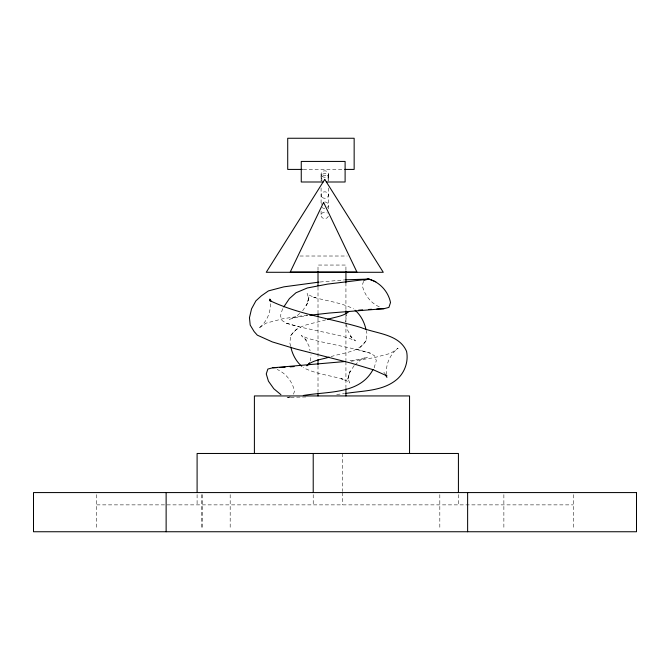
<?xml version="1.0" encoding="UTF-8"?>
<svg xmlns="http://www.w3.org/2000/svg" width="670" height="670" viewBox="0 0 670 670"><rect width="100%" height="100%" fill="white"/><g stroke="black" fill="none" stroke-linecap="round" stroke-linejoin="round"><path stroke-width="0.5" stroke-dasharray="3.35 2.51" d="M325.746 319.833C313.686 323.895 298.066 323.861 290.621 335.812L289.875 343.09L290.579 346.038M310.394 360.988L311.022 354.748M345.737 321.726L346.474 314.439M331.014 356.633C343.074 352.571 358.701 352.613 366.138 340.645L366.884 333.367L366.189 330.419M282.614 308.635L280.454 315.771L282.087 320.562L286.333 323.233L299.473 326.927L338.325 335.251L348.835 338.082L355.494 340.896L350.444 336.214L352.194 338.593L347.831 330.561L346.432 324.674M374.145 367.83L376.305 360.695L374.672 355.896L370.426 353.224L357.286 349.539L318.426 341.214L307.924 338.384L301.266 335.57L306.316 340.251L304.565 337.873L308.937 345.904L310.093 350.82M293.527 394.169L294.49 391.23C292.631 381.858 285.923 373.291 277.187 369.463M363.559 281.316L362.269 285.227C364.212 294.875 371.23 303.786 380.451 307.337M302.639 310.805L307.455 303.317L309.205 296.207L306.592 305.411L308.744 298.276L307.111 293.485L310.084 295.621L315.696 297.781L312.513 296.894C326.131 301.056 340.804 302.321 353.576 308.878M354.12 365.661L349.296 373.148L347.537 380.259L350.175 371.054L348.015 378.19L349.648 382.989L346.683 380.845L341.08 378.692L344.254 379.572C330.637 375.409 315.964 374.145 303.192 367.587M296.626 328.953L290.621 335.812M360.142 347.504L366.138 340.645M299.708 313.401L296.04 316.659L289.44 319.305L297.924 317.027L307.773 315.528M354.857 365.008L360.72 359.807L367.328 357.16L358.852 359.438L349.003 360.937M305.863 396.958L287.924 397.394L289.909 396.883M351.289 361.239L374.095 357.68L390.744 353.299L398.114 348.166C390.141 354.145 385.275 364.689 386.649 374.63M287.924 397.394L290.604 397.009M307.463 315.009L282.665 318.794L266.015 323.166L258.654 328.3C266.384 322.505 271.199 312.396 270.203 302.748M320.067 282.003L344.732 279.884M336.709 394.463L343.97 393.684M303.284 169.418L343.769 169.418M299.959 256.015L347.202 256.015M96.706 504.87L573.294 504.87M286.333 323.233L299.473 326.927M357.286 349.539L370.426 353.224M287.036 397.042L288.778 397.712M383.826 372.327L385.091 373.76M573.294 494.628L573.294 529.685M503.873 494.636L503.873 529.685M458.422 494.594L458.422 504.87M439.821 494.628L439.821 529.685M345.929 270.245L345.929 265.052L318.007 265.052L318.007 270.245M345.929 282.707L345.929 309.716M345.929 314.908L345.929 322.178M345.929 323.216L345.929 360.619M345.929 361.658L345.929 387.62M342.303 453.473L342.303 491.512M342.303 492.534L342.303 504.87M328.417 174.033L328.417 181.042M328.417 187.985L328.417 210.112M324.757 208.429L324.757 208.445A3.668 3.241 0 0 1 322.161 207.499M321.089 174.033L321.089 181.042M321.089 187.985L321.089 204.191M321.089 211.159L321.089 215.346M318.007 286.861L318.007 312.831M318.007 318.024L318.007 358.542M318.007 365.812L318.007 392.821M313.217 494.594L313.217 504.87M230.178 494.628L230.178 529.685M202.374 494.636L202.374 529.685M201.528 494.628L201.528 529.685M197.097 494.594L197.097 504.87M96.706 494.628L96.706 529.685M324.757 201.963A3.668 3.241 0 0 1 328.141 203.965A3.668 3.241 0 0 1 327.345 207.499M321.215 204.367A3.668 3.241 0 0 1 321.575 203.588M328.3 216.184A3.668 3.241 0 0 1 323.208 218.286A3.668 3.241 0 0 1 321.751 213.487A3.668 3.241 0 0 1 327.345 213.06M322.161 179.141A3.668 3.241 0 0 1 322.396 174.368A3.668 3.241 0 0 1 327.756 174.987A3.668 3.241 0 0 1 326.591 179.652M322.161 181.001A3.668 3.241 0 0 1 322.161 176.419A3.668 3.241 0 0 1 327.345 176.419A3.668 3.241 0 0 1 327.345 181.001M322.161 197.332A3.668 3.241 0 0 0 328.3 195.883A3.668 3.241 0 0 0 323.803 191.913A3.668 3.241 0 0 0 322.161 197.332M322.161 176.327A3.668 3.241 0 0 0 328.3 174.878A3.668 3.241 0 0 0 323.803 170.909A3.668 3.241 0 0 0 322.161 176.327"/><path stroke-width="1" d="M283.745 306.96L289.39 298.611L295.989 292.757L307.321 287.983L327.655 284.097L368.835 279.072C379.639 282.062 388.349 291.542 390.51 302.53L388.901 307.421L383.944 308.686L329.112 313.058L309.741 315.235M373.022 369.497C359.865 394.689 327.195 391.238 303.309 395.493M309.607 362.78L306.91 365.795C312.589 359.924 321.734 359.614 329.171 357.11M349.129 311.416C343.3 316.483 334.766 317.019 327.588 319.356M363.877 280.336L368.835 279.072L345.762 279.8M345.067 361.532L272.824 367.78L267.866 369.044L266.258 373.935L268.435 381.155L273.804 388.742L280.939 394.689M319.029 282.112L283.946 286.835L268.444 290.897L261.375 295.839L255.915 300.838L251.552 308.837L249.458 317.706L250.195 325.067L254.139 331.583L257.314 335.159L272.296 341.909L295.897 348.986L351.315 363.182L373.483 369.832L387 375.904M345.008 393.575C361.909 390.669 381.238 391.439 395.384 380.627C404.228 374.069 408.775 362.185 406.573 351.398C399.069 333.794 376.205 333.853 360.87 327.479C330.561 318.501 298.452 314.339 269.759 300.562M358.643 310.168L362.629 309.892M368.617 309.481L371.607 309.272M290.127 366.85L294.122 366.574M376.816 308.979L383.944 308.686M276.81 367.663L272.824 367.78M279.934 367.487L285.144 367.194M302.245 169.418L287.715 169.418L287.715 138.255L354.154 138.255L354.154 169.418L344.807 169.418M323.183 181.997L301.257 181.997L301.257 161.428L345.109 161.428L345.109 181.997L326.315 181.997M367.989 278.753L375.82 281.777M355.016 310.218C360.695 315.042 364.405 322.211 365.954 329.439M301.751 366.247C296.065 361.423 292.354 354.246 290.805 347.026M385.376 374.857L386.925 377.386M271.384 301.601L269.834 299.071L270.018 300.914M467.627 492.576L467.627 531.745M458.422 492.534L458.422 453.473L197.097 453.473L197.097 492.534M409.546 453.473L409.546 395.937L254.399 395.937L254.399 453.473M345.929 271.283L345.929 282.707M345.929 310.754L345.929 313.87M345.929 388.659L345.929 395.937M318.007 271.283L318.007 285.822M318.007 313.87L318.007 316.985M318.007 359.581L318.007 364.773M318.007 393.859L318.007 395.937M313.217 453.473L313.217 492.534M166.127 492.576L166.127 531.745M323.585 202.39L290.227 272.053L356.934 272.053L323.585 202.39M324.757 179.401L266.241 272.288L383.274 272.288L324.757 179.401M636.5 492.576L33.5 492.576L33.5 531.745L636.5 531.745L636.5 492.576"/></g></svg>
